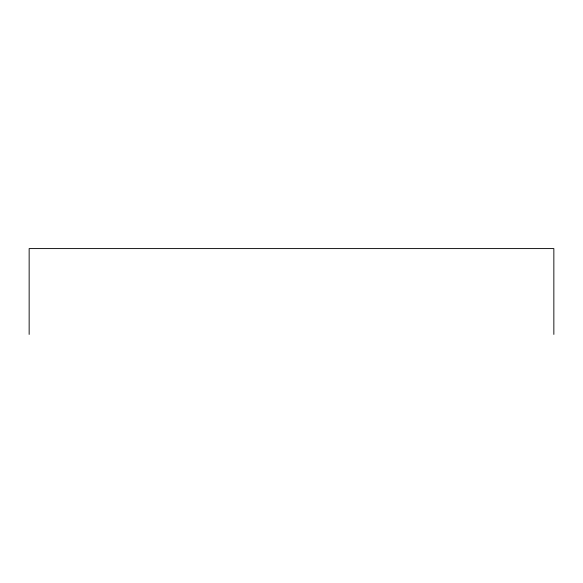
<?xml version="1.0" encoding="UTF-8"?>
<svg xmlns="http://www.w3.org/2000/svg" width="583" height="583" viewBox="0 0 583 583"><rect width="100%" height="100%" fill="white"/><g stroke="black" fill="none" stroke-linecap="round" stroke-linejoin="round"><path stroke-width="0.87" d="M553.85 334.416L553.85 248.584L29.15 248.584L29.15 334.416"/></g></svg>
